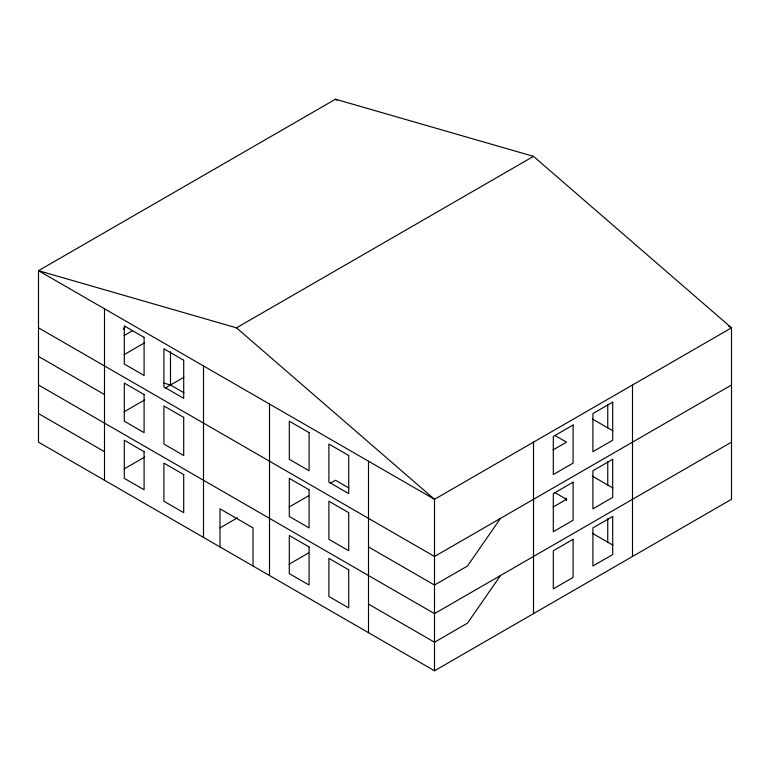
<?xml version="1.0" encoding="UTF-8"?>
<svg xmlns="http://www.w3.org/2000/svg" width="770" height="770" viewBox="0 0 770 770"><rect width="100%" height="100%" fill="white"/><g stroke="black" fill="none" stroke-linecap="round" stroke-linejoin="round"><path stroke-width="1.16" d="M123.354 329.204L125.375 326.288M500.5 518.364L467.496 565.998L434.501 585.046L368.503 546.941M500.5 575.527L467.496 623.151L434.501 642.209L368.503 604.104M335.499 99.215L38.5 270.684L38.5 442.163L434.501 670.785L731.5 499.316L731.5 327.837L533.504 156.368L335.499 99.215L337.558 100.408M124.095 335.585L132.344 330.821M124.095 354.633L144.722 342.727M728.41 326.056L731.5 327.837L434.501 499.316L38.5 270.684L236.496 327.837L533.504 156.368M124.095 411.796L144.722 399.89M165.348 387.974L183.905 377.262M124.095 468.949L144.722 457.043M219.999 527.893L237.535 517.777M289.096 507.055L308.683 495.745M330.34 483.242L335.499 480.259L348.906 488.007M289.096 564.208L308.683 552.899M553.091 449.901L566.499 442.153L555.045 435.541M731.5 385L434.501 556.469L38.5 327.847M553.091 507.055L566.499 499.316L555.045 492.704M731.5 442.153L434.501 613.632L38.5 385M163.673 383.027L170.497 385L183.905 392.739M592.284 418.938L612.91 430.844M592.284 476.091L612.91 488.007M592.284 533.254L612.91 545.16M38.5 356.423L104.499 394.529M38.5 413.577L104.499 451.682M236.496 327.837L434.501 499.316L434.501 670.785M632.497 385L632.497 556.469M607.751 404.414L607.751 427.87M607.751 461.577L607.751 485.023M607.751 518.73L607.751 542.186M566.499 498.123L566.499 500.51M533.504 442.153L533.504 613.632M368.503 461.211L368.503 632.68M269.5 404.048L269.5 575.527M253.003 565.998L253.003 527.893L219.999 508.845L219.999 546.95M203.501 365.942L203.501 537.422M170.497 351.659L170.497 385M104.499 308.789L104.499 480.259M573.101 425.011L553.303 436.436L553.303 474.541L573.101 463.117L573.101 425.011M612.699 402.142L592.9 413.577L592.9 451.682L612.699 440.248L612.699 402.142M573.101 482.164L553.303 493.599L553.303 531.704L573.101 520.27L573.101 482.164M612.699 459.305L592.9 470.74L592.9 508.845L612.699 497.41L612.699 459.305M573.101 539.327L553.303 550.752L553.303 588.857L573.101 577.433L573.101 539.327M612.699 516.458L592.9 527.893L592.9 565.998L612.699 554.564L612.699 516.458M144.096 337.366L124.297 325.941L124.297 364.046L144.096 375.471L144.096 337.366M183.703 360.235L163.904 348.8L163.904 386.906L183.703 398.34L183.703 360.235M309.097 432.634L289.299 421.2L289.299 459.305L309.097 470.74L309.097 432.634M348.704 455.494L328.896 444.059L328.896 482.164L348.704 493.599L348.704 455.494M144.096 394.529L124.297 383.094L124.297 421.2L144.096 432.634L144.096 394.529M183.703 417.388L163.904 405.954L163.904 444.059L183.703 455.494L183.703 417.388M309.097 489.787L289.299 478.353L289.299 516.458L309.097 527.893L309.097 489.787M348.704 512.647L328.896 501.222L328.896 539.327L348.704 550.752L348.704 512.647M144.096 451.682L124.297 440.257L124.297 478.353L144.096 489.787L144.096 451.682M183.703 474.551L163.904 463.117L163.904 501.222L183.703 512.656L183.703 474.551M309.097 546.95L289.299 535.516L289.299 573.621L309.097 585.056L309.097 546.95M348.704 569.81L328.896 558.375L328.896 596.481L348.704 607.915L348.704 569.81"/></g></svg>
